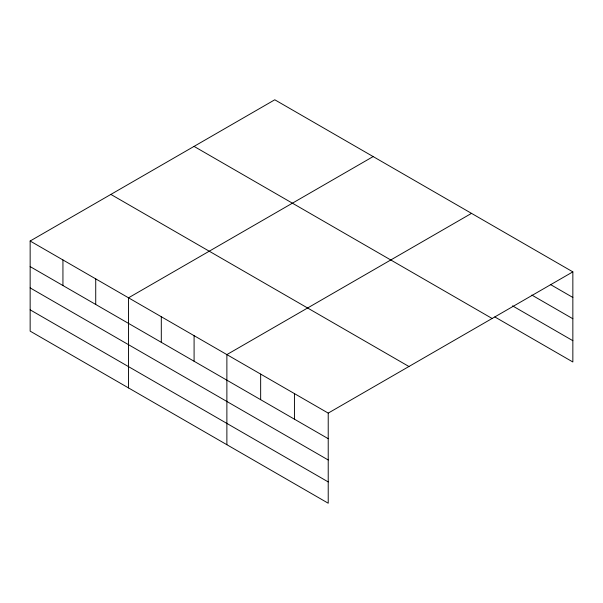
<?xml version="1.0" encoding="UTF-8"?>
<svg xmlns="http://www.w3.org/2000/svg" width="603" height="603" viewBox="0 0 603 603"><rect width="100%" height="100%" fill="white"/><g stroke="black" fill="none" stroke-linecap="round" stroke-linejoin="round"><path stroke-width="0.9" d="M30.15 241.019L328.22 413.108L328.22 503.219L30.15 331.13L30.15 241.019L274.78 99.781L572.85 271.87L572.85 361.981L494.829 316.937M373.144 156.576L128.514 297.807L128.514 387.917M471.508 213.364L226.879 354.602L226.879 444.705M328.22 413.108L572.85 271.87M550.328 284.45L572.85 297.452M531.831 295.063L572.85 318.746M512.527 305.857L572.85 340.687M194.053 146.393L492.123 318.482M110.877 194.415L408.947 366.503M30.15 266.601L328.22 438.69M30.15 287.895L328.22 459.983M30.15 309.836L328.22 481.925M294.437 393.608L294.437 419.191M260.654 374.101L260.654 399.683M194.091 335.667L194.091 361.25M161.303 316.741L161.303 342.323M95.726 278.88L95.726 304.462M62.938 259.953L62.938 285.536"/></g></svg>
